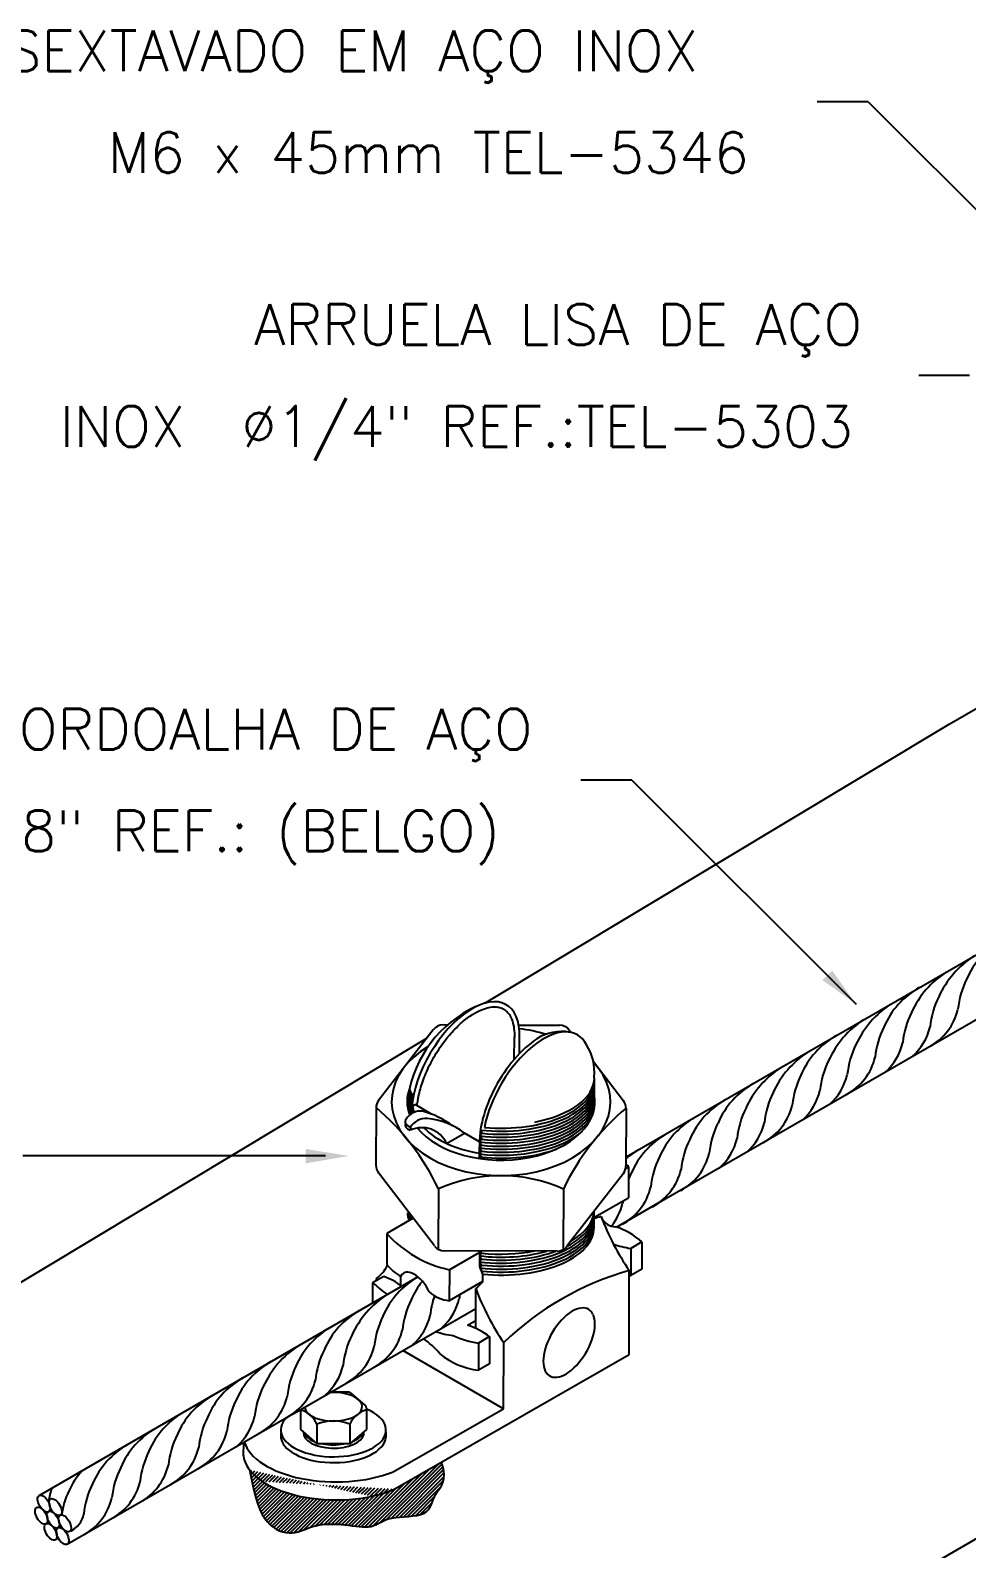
# Model space of a CAD drawing. Header units: millimetres. Extents: x -5682.1 to -5668, y -4681.3 to -4668.6.
# Drawn here: x -5677.34 to -5672.75, y -4676.06 to -4668.61 of the extents above; entities that cross this region are included whole.
import ezdxf

# ---------------------------------------------------------------- set-up
doc = ezdxf.new("R2010")
doc.units = ezdxf.units.MM
doc.header["$LTSCALE"] = 10
doc.layers.add('Termotécnica', color=7, linetype='Continuous')
doc.styles.add('r80', font='romans.shx')

msp = doc.modelspace()

# ---------------------------------------------------------------- hatches: boundary and pattern name
at = {"layer": 'Termotécnica'}
h = msp.add_hatch(dxfattribs=at)
h.set_pattern_fill('ANSI31', color=1, scale=0.1, style=0)
h.set_pattern_definition([(45, (-6270.850534, -5009.228377), (-0.00883883476, 0.00883883476), [])])
edge = h.paths.add_edge_path()
edge.add_ellipse((-5675.8448, -4675.5928), major_axis=(0.4529, -0.001), ratio=0.509483, start_angle=201.44212, end_angle=310.07034, ccw=False)
edge.add_line((-5676.2666, -4675.6762), (-5676.2623, -4675.699))
edge.add_line((-5676.2623, -4675.699), (-5676.2504, -4675.7552))
edge.add_line((-5676.2504, -4675.7552), (-5676.2388, -4675.8018))
edge.add_line((-5676.2388, -4675.8018), (-5676.2274, -4675.8398))
edge.add_line((-5676.2274, -4675.8398), (-5676.2159, -4675.8705))
edge.add_line((-5676.2159, -4675.8705), (-5676.2041, -4675.8953))
edge.add_line((-5676.2041, -4675.8953), (-5676.1918, -4675.9153))
edge.add_line((-5676.1918, -4675.9153), (-5676.1788, -4675.9318))
edge.add_line((-5676.1788, -4675.9318), (-5676.1649, -4675.9458))
edge.add_line((-5676.1649, -4675.9458), (-5676.1503, -4675.9576))
edge.add_line((-5676.1503, -4675.9576), (-5676.1351, -4675.9673))
edge.add_line((-5676.1351, -4675.9673), (-5676.1195, -4675.9749))
edge.add_line((-5676.1195, -4675.9749), (-5676.1037, -4675.9805))
edge.add_line((-5676.1037, -4675.9805), (-5676.088, -4675.9841))
edge.add_line((-5676.088, -4675.9841), (-5676.0725, -4675.9857))
edge.add_line((-5676.0725, -4675.9857), (-5676.0573, -4675.9856))
edge.add_line((-5676.0573, -4675.9856), (-5676.0427, -4675.9837))
edge.add_line((-5676.0427, -4675.9837), (-5676.0285, -4675.9803))
edge.add_line((-5676.0285, -4675.9803), (-5676.0145, -4675.9759))
edge.add_line((-5676.0145, -4675.9759), (-5676.0006, -4675.9708))
edge.add_line((-5676.0006, -4675.9708), (-5675.9865, -4675.9653))
edge.add_line((-5675.9865, -4675.9653), (-5675.9721, -4675.9598))
edge.add_line((-5675.9721, -4675.9598), (-5675.9572, -4675.9546))
edge.add_line((-5675.9572, -4675.9546), (-5675.9416, -4675.9502))
edge.add_line((-5675.9416, -4675.9502), (-5675.9253, -4675.9468))
edge.add_line((-5675.9253, -4675.9468), (-5675.9082, -4675.9443))
edge.add_line((-5675.9082, -4675.9443), (-5675.8905, -4675.9428))
edge.add_line((-5675.8905, -4675.9428), (-5675.8725, -4675.9421))
edge.add_line((-5675.8725, -4675.9421), (-5675.8541, -4675.9422))
edge.add_line((-5675.8541, -4675.9422), (-5675.8356, -4675.9429))
edge.add_line((-5675.8356, -4675.9429), (-5675.8171, -4675.9441))
edge.add_line((-5675.8171, -4675.9441), (-5675.7987, -4675.9459))
edge.add_line((-5675.7987, -4675.9459), (-5675.7805, -4675.948))
edge.add_line((-5675.7805, -4675.948), (-5675.7628, -4675.9503))
edge.add_line((-5675.7628, -4675.9503), (-5675.7455, -4675.9525))
edge.add_line((-5675.7455, -4675.9525), (-5675.7288, -4675.9544))
edge.add_line((-5675.7288, -4675.9544), (-5675.7129, -4675.9557))
edge.add_line((-5675.7129, -4675.9557), (-5675.6978, -4675.9561))
edge.add_line((-5675.6978, -4675.9561), (-5675.6836, -4675.9555))
edge.add_line((-5675.6836, -4675.9555), (-5675.6705, -4675.9535))
edge.add_line((-5675.6705, -4675.9535), (-5675.6585, -4675.9501))
edge.add_line((-5675.6585, -4675.9501), (-5675.6471, -4675.9455))
edge.add_line((-5675.6471, -4675.9455), (-5675.6361, -4675.9401))
edge.add_line((-5675.6361, -4675.9401), (-5675.6248, -4675.9341))
edge.add_line((-5675.6248, -4675.9341), (-5675.613, -4675.9281))
edge.add_line((-5675.613, -4675.9281), (-5675.6, -4675.9223))
edge.add_line((-5675.6, -4675.9223), (-5675.5856, -4675.9171))
edge.add_line((-5675.5856, -4675.9171), (-5675.5691, -4675.9129))
edge.add_line((-5675.5691, -4675.9129), (-5675.5505, -4675.9099))
edge.add_line((-5675.5505, -4675.9099), (-5675.5301, -4675.9078))
edge.add_line((-5675.5301, -4675.9078), (-5675.5088, -4675.9062))
edge.add_line((-5675.5088, -4675.9062), (-5675.4871, -4675.9047))
edge.add_line((-5675.4871, -4675.9047), (-5675.466, -4675.9027))
edge.add_line((-5675.466, -4675.9027), (-5675.446, -4675.8999))
edge.add_line((-5675.446, -4675.8999), (-5675.4278, -4675.8958))
edge.add_line((-5675.4278, -4675.8958), (-5675.4123, -4675.8899))
edge.add_line((-5675.4123, -4675.8899), (-5675.3999, -4675.8821))
edge.add_line((-5675.3999, -4675.8821), (-5675.3901, -4675.8725))
edge.add_line((-5675.3901, -4675.8725), (-5675.3824, -4675.8614))
edge.add_line((-5675.3824, -4675.8614), (-5675.3761, -4675.8491))
edge.add_line((-5675.3761, -4675.8491), (-5675.3705, -4675.8361))
edge.add_line((-5675.3705, -4675.8361), (-5675.3651, -4675.8226))
edge.add_line((-5675.3651, -4675.8226), (-5675.3592, -4675.8091))
edge.add_line((-5675.3592, -4675.8091), (-5675.3521, -4675.7958))
edge.add_line((-5675.3521, -4675.7958), (-5675.3435, -4675.7828))
edge.add_line((-5675.3435, -4675.7828), (-5675.3342, -4675.7696))
edge.add_line((-5675.3342, -4675.7696), (-5675.3252, -4675.7553))
edge.add_line((-5675.3252, -4675.7553), (-5675.3178, -4675.7391))
edge.add_line((-5675.3178, -4675.7391), (-5675.3129, -4675.7202))
edge.add_line((-5675.3129, -4675.7202), (-5675.3116, -4675.6976))
edge.add_line((-5675.3116, -4675.6976), (-5675.3151, -4675.6706))
edge.add_line((-5675.3151, -4675.6706), (-5675.3245, -4675.6383))
edge.add_line((-5675.3245, -4675.6383), (-5675.5536, -4675.77))

# ---------------------------------------------------------------- linework, layer by layer
at = {"layer": 'Termotécnica', "color": 2}
for p, q in [((-5673.2311, -4668.9643), (-5673.4811, -4668.9643)), ((-5673.2311, -4668.9643), (-5672.3616, -4669.8338)), ((-5672.7334, -4670.3077), (-5672.9834, -4670.3077)), ((-5672.8335, -4672.0177), (-5672.2903, -4671.7041)), ((-5675.1126, -4673.3875), (-5672.8335, -4672.0177)), ((-5674.3904, -4672.2924), (-5674.6404, -4672.2924)), ((-5674.3904, -4672.2924), (-5673.2904, -4673.3923)), ((-5674.4194, -4674.1401), (-5671.7619, -4672.6081)), ((-5674.2234, -4674.3451), (-5671.4786, -4672.7605)), ((-5675.1008, -4677.3991), (-5668.0044, -4673.302)), ((-5678.6487, -4675.5129), (-5675.3973, -4673.5587)), ((-5674.9674, -4673.6635), (-5674.9672, -4673.5515)), ((-5674.942, -4673.6361), (-5674.9418, -4673.5515)), ((-5675.4887, -4673.8437), (-5675.4888, -4673.9041)), ((-5675.4704, -4673.9282), (-5675.4704, -4673.8979)), ((-5675.1261, -4674.0542), (-5675.1375, -4674.0676)), ((-5675.1375, -4674.0676), (-5675.1263, -4674.0836)), ((-5675.126, -4674.0248), (-5675.1365, -4674.0383)), ((-5675.1365, -4674.0383), (-5675.1261, -4674.0542)), ((-5675.1326, -4674.0094), (-5675.126, -4674.0248)), ((-5675.8946, -4674.1361), (-5677.3791, -4674.1356)), ((-5675.1263, -4674.0836), (-5675.1379, -4674.097)), ((-5675.1379, -4674.097), (-5675.1263, -4674.113)), ((-5675.1378, -4674.148), (-5675.1376, -4674.0915)), ((-5675.1263, -4674.113), (-5675.1377, -4674.1264)), ((-5675.1377, -4674.1264), (-5675.1263, -4674.1424)), ((-5675.1265, -4674.1424), (-5675.1322, -4674.1491)), ((-5674.4658, -4674.4851), (-5674.2234, -4674.3451)), ((-5675.1387, -4674.6023), (-5675.1389, -4674.6784)), ((-5675.1343, -4674.6023), (-5675.1268, -4674.613)), ((-5675.1273, -4674.6424), (-5675.1391, -4674.6558)), ((-5675.1391, -4674.6558), (-5675.1274, -4674.6718)), ((-5675.1271, -4674.613), (-5675.1385, -4674.6264)), ((-5675.1385, -4674.6264), (-5675.1273, -4674.6424)), ((-5675.1274, -4674.6718), (-5675.1361, -4674.6856)), ((-5677.2986, -4675.8019), (-5675.44, -4674.7295)), ((-5675.6439, -4674.749), (-5675.6438, -4674.7372)), ((-5675.5239, -4674.7726), (-5675.5239, -4674.7259)), ((-5675.1389, -4674.6784), (-5675.1233, -4674.7164)), ((-5675.1361, -4674.6856), (-5675.1275, -4674.7012)), ((-5675.1275, -4674.7012), (-5675.1287, -4674.7034)), ((-5675.1233, -4674.7164), (-5675.1234, -4674.7559)), ((-5674.4044, -4675.1097), (-5674.4035, -4674.6984)), ((-5675.1569, -4674.9823), (-5675.1568, -4674.7872)), ((-5676.0498, -4675.3996), (-5675.1569, -4674.8841)), ((-5675.554, -4675.7702), (-5674.4044, -4675.1097)), ((-5675.0197, -4675.3766), (-5675.5136, -4675.0901)), ((-5675.0197, -4675.3766), (-5675.019, -4675.0521)), ((-5675.7799, -4675.2957), (-5675.8697, -4675.2957)), ((-5675.7693, -4675.2996), (-5675.6984, -4675.361)), ((-5677.1607, -4676.041), (-5676.05, -4675.3995)), ((-5676.0168, -4675.3806), (-5676.0168, -4675.4788)), ((-5675.6928, -4675.3732), (-5675.6928, -4675.4788)), ((-5675.5652, -4675.687), (-5675.0197, -4675.3766)), ((-5676.1113, -4675.5235), (-5676.1113, -4675.4957)), ((-5676.0168, -4675.4788), (-5675.9358, -4675.5489)), ((-5675.9358, -4675.452), (-5675.9358, -4675.5489)), ((-5675.7738, -4675.452), (-5675.7738, -4675.5489)), ((-5675.6928, -4675.4788), (-5675.7738, -4675.5489)), ((-5675.7062, -4675.5024), (-5675.7062, -4675.4904)), ((-5675.5972, -4675.4902), (-5675.5972, -4675.5169)), ((-5676.2969, -4675.5421), (-5676.297, -4675.6069)), ((-5675.7738, -4675.5489), (-5675.9358, -4675.5489))]:
    msp.add_line(p, q, dxfattribs=at)
at = {"layer": 'Termotécnica', "color": 1}
for p, q in [((-5675.3655, -4673.5175), (-5675.6332, -4673.8638)), ((-5675.2953, -4673.494), (-5675.3172, -4673.4939)), ((-5674.9462, -4673.4943), (-5674.7462, -4673.4948)), ((-5674.698, -4673.5186), (-5674.6882, -4673.5314)), ((-5674.5795, -4673.6732), (-5674.4315, -4673.8662)), ((-5675.646, -4673.9009), (-5675.6466, -4674.1821)), ((-5675.4663, -4673.8918), (-5675.4536, -4673.8845)), ((-5675.3738, -4673.9308), (-5675.4536, -4673.8845)), ((-5674.4189, -4673.9034), (-5674.4195, -4674.1847)), ((-5675.4775, -4673.9951), (-5675.4775, -4674.0104)), ((-5675.2994, -4674.0755), (-5675.2115, -4674.025)), ((-5675.1375, -4674.0677), (-5675.2115, -4674.025)), ((-5675.3589, -4674.5781), (-5675.634, -4674.2193)), ((-5674.4323, -4674.2218), (-5674.7089, -4674.5795)), ((-5674.4066, -4674.1891), (-5674.4209, -4674.1974)), ((-5674.4066, -4674.1891), (-5674.4069, -4674.3413)), ((-5675.34, -4674.2976), (-5675.3407, -4674.594)), ((-5674.7265, -4674.2989), (-5674.7272, -4674.5953)), ((-5674.577, -4674.439), (-5674.4069, -4674.3413)), ((-5675.4634, -4674.4418), (-5675.593, -4674.5163)), ((-5675.593, -4674.5163), (-5675.5933, -4674.6684)), ((-5674.7571, -4674.6031), (-5675.3107, -4674.602)), ((-5674.3957, -4674.5896), (-5674.396, -4674.7226)), ((-5674.341, -4674.5581), (-5674.3957, -4674.5896)), ((-5674.341, -4674.5581), (-5674.3413, -4674.6912)), ((-5675.1387, -4674.6098), (-5675.286, -4674.6944)), ((-5675.6077, -4674.7282), (-5675.6624, -4674.7596)), ((-5675.286, -4674.6944), (-5675.2863, -4674.8465)), ((-5674.3413, -4674.6912), (-5674.396, -4674.7226)), ((-5675.6624, -4674.7596), (-5675.6626, -4674.858)), ((-5675.1234, -4674.7529), (-5675.2863, -4674.8465)), ((-5675.1969, -4674.9666), (-5675.1587, -4674.9446)), ((-5675.0888, -4675.0229), (-5675.1434, -4675.0544)), ((-5675.0888, -4675.0229), (-5675.089, -4675.156)), ((-5675.1434, -4675.0544), (-5675.1437, -4675.1874)), ((-5675.089, -4675.156), (-5675.1437, -4675.1874))]:
    msp.add_line(p, q, dxfattribs=at)
msp.add_lwpolyline([(-5676.2669, -4675.6744), (-5676.2623, -4675.699), (-5676.2504, -4675.7552), (-5676.2388, -4675.8018), (-5676.2274, -4675.8398), (-5676.2159, -4675.8705), (-5676.2041, -4675.8953), (-5676.1918, -4675.9153), (-5676.1788, -4675.9318), (-5676.1649, -4675.9458), (-5676.1503, -4675.9576), (-5676.1351, -4675.9673), (-5676.1195, -4675.9749), (-5676.1037, -4675.9805), (-5676.088, -4675.9841), (-5676.0725, -4675.9857), (-5676.0573, -4675.9856), (-5676.0427, -4675.9837), (-5676.0285, -4675.9803), (-5676.0145, -4675.9759), (-5676.0006, -4675.9708), (-5675.9865, -4675.9653), (-5675.9721, -4675.9598), (-5675.9572, -4675.9546), (-5675.9416, -4675.9502), (-5675.9253, -4675.9468), (-5675.9082, -4675.9443), (-5675.8905, -4675.9428), (-5675.8725, -4675.9421), (-5675.8541, -4675.9422), (-5675.8356, -4675.9429), (-5675.8171, -4675.9441), (-5675.7987, -4675.9459), (-5675.7805, -4675.948), (-5675.7628, -4675.9503), (-5675.7455, -4675.9525), (-5675.7288, -4675.9544), (-5675.7129, -4675.9557), (-5675.6978, -4675.9561), (-5675.6836, -4675.9555), (-5675.6705, -4675.9535), (-5675.6585, -4675.9501), (-5675.6471, -4675.9455), (-5675.6361, -4675.9401), (-5675.6248, -4675.9341), (-5675.613, -4675.9281), (-5675.6, -4675.9223), (-5675.5856, -4675.9171), (-5675.5691, -4675.9129), (-5675.5505, -4675.9099), (-5675.5301, -4675.9078), (-5675.5088, -4675.9062), (-5675.4871, -4675.9047), (-5675.466, -4675.9027), (-5675.446, -4675.8999), (-5675.4278, -4675.8958), (-5675.4123, -4675.8899), (-5675.3999, -4675.8821), (-5675.3901, -4675.8725), (-5675.3824, -4675.8614), (-5675.3761, -4675.8491), (-5675.3705, -4675.8361), (-5675.3651, -4675.8226), (-5675.3592, -4675.8091), (-5675.3521, -4675.7958), (-5675.3435, -4675.7828), (-5675.3342, -4675.7696), (-5675.3252, -4675.7553), (-5675.3178, -4675.7391), (-5675.3129, -4675.7202), (-5675.3116, -4675.6976), (-5675.3151, -4675.6706), (-5675.3245, -4675.6383)], dxfattribs=at)
for centre, radius, start, end in [((-5672.373, -4673.4307), 0.4083, 119.45766, 156.72718), ((-5672.4542, -4673.5516), 0.473, 123.03738, 155.44428), ((-5672.5884, -4673.6292), 0.473, 123.03738, 155.44428), ((-5672.7796, -4673.6659), 0.4083, 119.45766, 156.72718), ((-5672.3606, -4673.4613), 0.4324, 153.65202, 174.08685), ((-5672.8609, -4673.7868), 0.473, 123.03738, 155.44428), ((-5672.497, -4673.5469), 0.4324, 153.65202, 174.08685), ((-5672.9951, -4673.8644), 0.473, 123.03738, 155.44428), ((-5672.6311, -4673.6246), 0.4324, 153.65202, 174.08685), ((-5673.0638, -4673.3527), 0.2805, 298.31162, 346.80877), ((-5675.3174, -4673.5548), 0.0609, 89.87943, 142.28595), ((-5674.7463, -4673.5556), 0.0609, 37.47292, 89.87943), ((-5673.1863, -4673.9011), 0.4083, 119.45766, 156.72718), ((-5672.7673, -4673.6965), 0.4324, 153.65202, 174.08685), ((-5673.2002, -4673.4383), 0.2805, 311.81615, 346.80877), ((-5673.2676, -4674.022), 0.473, 123.03738, 155.44428), ((-5672.9036, -4673.7821), 0.4324, 153.65202, 174.08685), ((-5673.3344, -4673.516), 0.2805, 311.81615, 346.80877), ((-5673.4017, -4674.0996), 0.473, 123.03738, 155.44428), ((-5673.0378, -4673.8598), 0.4324, 153.65202, 174.08685), ((-5673.4705, -4673.5879), 0.2805, 298.31162, 346.80877), ((-5673.5929, -4674.1363), 0.4083, 119.45766, 156.72718), ((-5673.1739, -4673.9317), 0.4324, 153.65202, 174.08685), ((-5673.6069, -4673.6735), 0.2805, 311.81615, 346.80877), ((-5673.3103, -4674.0173), 0.4324, 153.65202, 174.08685), ((-5673.741, -4673.7512), 0.2805, 311.81615, 346.80877), ((-5675.5851, -4673.901), 0.0609, 142.28595, 179.87943), ((-5676.4203, -4674.809), 1.1952, 25.32939, 49.61644), ((-5675.4277, -4673.9993), 0.083, 82.80935, 148.74563), ((-5675.522, -4674.32), 0.4164, 52.86219, 75.43752), ((-5673.6484, -4674.8148), 1.1952, 130.14243, 154.42947), ((-5674.4798, -4673.9032), 0.0609, 359.87943, 37.47292), ((-5673.7313, -4674.2162), 0.4083, 119.45766, 156.72718), ((-5673.4445, -4674.095), 0.4324, 153.65202, 174.08685), ((-5673.8771, -4673.8231), 0.2805, 298.31162, 346.80877), ((-5675.3979, -4674.0479), 0.0955, 87.9644, 146.49108), ((-5675.4206, -4674.1309), 0.1333, 24.53765, 115.26193), ((-5675.431, -4674.3114), 0.3608, 52.5351, 84.19585), ((-5673.8801, -4674.3023), 0.4083, 119.45766, 156.72718), ((-5673.5806, -4674.1669), 0.4324, 153.65202, 174.08685), ((-5674.0135, -4673.9087), 0.2805, 311.81615, 346.80877), ((-5674.0185, -4674.3822), 0.4083, 119.45766, 156.72718), ((-5673.7189, -4674.2468), 0.4324, 153.65202, 174.08685), ((-5674.1477, -4673.9864), 0.2805, 311.81615, 346.80877), ((-5674.1568, -4674.4621), 0.4083, 119.45766, 130.03703), ((-5673.8677, -4674.3329), 0.4324, 153.65202, 174.08685), ((-5674.2838, -4674.0583), 0.2805, 298.31162, 346.80877), ((-5675.5857, -4674.1822), 0.0609, 179.87943, 217.47292), ((-5674.4804, -4674.1846), 0.0609, 322.28595, 359.87943), ((-5674.8325, -4674.5696), 0.5711, 41.77434, 43.68611), ((-5674.0061, -4674.4128), 0.4324, 153.65202, 157.90255), ((-5674.4221, -4674.1382), 0.2805, 298.31162, 346.80877), ((-5675.0347, -4674.9886), 0.7554, 65.92068, 113.83819), ((-5674.571, -4674.2243), 0.2805, 298.31162, 346.80877), ((-5674.7093, -4674.3042), 0.2805, 321.08547, 346.80877), ((-5674.0061, -4674.4128), 0.4324, 172.63277, 174.08685), ((-5674.4704, -4674.407), 0.0763, 208.15423, 269.45616), ((-5675.1671, -4674.1358), 0.5711, 221.77434, 257.98452), ((-5674.5857, -4674.8328), 0.3678, 48.30931, 71.85525), ((-5675.3106, -4674.5411), 0.0609, 217.47292, 269.87943), ((-5674.757, -4674.5423), 0.0609, 269.87943, 322.28595), ((-5674.3406, -4674.1847), 0.4086, 249.85307, 262.24212), ((-5675.4438, -4674.5586), 0.1855, 216.28689, 244.54808), ((-5675.237, -4675.0837), 0.4083, 119.83802, 156.72718), ((-5675.6866, -4674.9785), 0.2624, 50.60035, 72.51692), ((-5675.0986, -4675.0038), 0.4083, 141.62319, 156.72718), ((-5674.3396, -4674.3122), 0.4143, 261.11822, 262.1726), ((-5675.3344, -4675.2131), 0.473, 123.03738, 155.44428), ((-5675.2103, -4674.2822), 0.6556, 226.61235, 234.5654), ((-5675.2688, -4674.6718), 0.1756, 228.56573, 264.29307), ((-5674.9501, -4674.9625), 0.4324, 161.0872, 174.08685), ((-5674.8073, -4674.8798), 0.4324, 171.67395, 174.08685), ((-5675.5256, -4675.2498), 0.4083, 119.45766, 156.72718), ((-5675.0862, -4675.0344), 0.4324, 153.65202, 174.08685), ((-5675.5105, -4674.7712), 0.2805, 311.81615, 346.80877), ((-5675.6639, -4675.3297), 0.4083, 119.45766, 156.72718), ((-5675.2246, -4675.1143), 0.4324, 153.65202, 174.08685), ((-5675.6533, -4674.8539), 0.2805, 311.81615, 346.80877), ((-5675.3156, -4675.3262), 0.3787, 53.20046, 71.72564), ((-5675.3771, -4675.2085), 0.4324, 153.65202, 174.08685), ((-5675.7895, -4674.9258), 0.2805, 298.31162, 346.80877), ((-5675.5866, -4675.3072), 0.3231, 38.27832, 57.9796), ((-5675.2329, -4674.6751), 0.3436, 249.58588, 264.36251), ((-5675.0883, -4674.6495), 0.4086, 244.11854, 262.24212), ((-5675.7686, -4675.464), 0.473, 123.03738, 155.44428), ((-5675.5132, -4675.2804), 0.4324, 153.65202, 174.08685), ((-5675.9278, -4675.0057), 0.2805, 298.31162, 346.80877), ((-5675.0965, -4674.8135), 0.3769, 231.15712, 262.80382), ((-5675.9598, -4675.5006), 0.4083, 119.45766, 156.72718), ((-5675.6515, -4675.3603), 0.4324, 153.65202, 174.08685), ((-5676.0803, -4675.0999), 0.2805, 311.81615, 346.80877), ((-5676.0982, -4675.5805), 0.4083, 119.45766, 156.72718), ((-5675.8114, -4675.4593), 0.4324, 153.65202, 174.08685), ((-5676.2164, -4675.1718), 0.2805, 298.31162, 346.80877), ((-5676.247, -4675.6667), 0.4083, 119.45766, 156.72718), ((-5675.9475, -4675.5312), 0.4324, 153.65202, 174.08685), ((-5676.3548, -4675.2517), 0.2805, 298.31162, 346.80877), ((-5676.3854, -4675.7466), 0.4083, 119.45766, 156.72718), ((-5676.0858, -4675.6111), 0.4324, 153.65202, 174.08685), ((-5676.5146, -4675.3507), 0.2805, 311.81615, 346.80877), ((-5676.5237, -4675.8265), 0.4083, 119.45766, 156.72718), ((-5676.6507, -4675.4226), 0.2805, 298.31162, 346.80877), ((-5676.662, -4675.9064), 0.4083, 119.45766, 156.72718), ((-5676.2347, -4675.6972), 0.4324, 153.65202, 174.08685), ((-5676.789, -4675.5025), 0.2805, 298.31162, 346.80877), ((-5676.373, -4675.7771), 0.4324, 153.65202, 174.08685), ((-5676.7648, -4675.9629), 0.4294, 138.88085, 171.09104), ((-5676.5113, -4675.857), 0.4324, 153.65202, 174.08685), ((-5676.9379, -4675.5887), 0.2805, 298.31162, 346.80877), ((-5676.8287, -4675.899), 0.4294, 162.02353, 171.09104), ((-5676.6497, -4675.937), 0.4324, 153.65202, 174.08685), ((-5677.0762, -4675.6686), 0.2805, 298.31162, 346.80877), ((-5677.2145, -4675.7485), 0.2805, 298.31162, 346.80877), ((-5677.1914, -4675.873), 0.1133, 294.17008, 350.11958)]:
    msp.add_arc(centre, radius, start, end, dxfattribs=at)
at = {"layer": 'Termotécnica', "color": 2}
for centre, radius, start, end in [((-5674.9102, -4673.9352), 0.5856, 114.81779, 171.01132), ((-5674.7343, -4673.7527), 0.2269, 80.43468, 122.56023), ((-5674.8188, -4673.7227), 0.2444, 353.74687, 32.71308), ((-5674.1738, -4675.7426), 1.3596, 105.67904, 107.23892), ((-5673.3764, -4673.9958), 1.2444, 200.59407, 214.37206), ((-5675.7491, -4674.5953), 0.1767, 306.57003, 334.08854), ((-5674.0112, -4676.0937), 1.4494, 105.70357, 134.0553), ((-5674.149, -4675.8289), 1.4494, 132.24252, 134.0553), ((-5673.9919, -4674.3495), 1.2444, 200.59407, 214.37206), ((-5675.7799, -4675.3119), 0.0162, 49.11647, 90), ((-5676.0502, -4675.5025), 0.1251, 23.81075, 74.50098), ((-5675.6591, -4675.5029), 0.1255, 105.58178, 156.10648), ((-5675.709, -4675.3732), 0.0162, 0, 49.11647), ((-5675.8548, -4675.6524), 0.2161, 67.99693, 112.0248)]:
    msp.add_arc(centre, radius, start, end, dxfattribs=at)
for centre, major_axis, ratio, start_param, end_param in [((-5675.2066, -4673.7354), (0.1999, 0.3409), 0.509483, -0.753557, 2.340413), ((-5674.8569, -4673.8835), (0.1999, 0.3409), 0.509483, -0.313841, 2.182721), ((-5674.8571, -4673.8823), (0.2087, 0.3558), 0.529306, 0.834314, 2.464238), ((-5674.6985, -4675.0521), (0.0956, 0.163), 0.509483, -0.313841, 5.954398), ((-5675.8548, -4675.3665), (-0.1408, 0), 0.499833, 0.017752, 4.827484), ((-5675.8548, -4675.4808), (0.258, -0.0005), 0.509483, 2.645443, 7.173775), ((-5675.8536, -4675.4944), (-0.1483, -0.0003), 0.509483, 6.245076, 9.314794), ((-5675.856, -4675.4779), (0.1483, -0.0003), 0.509483, 3.332972, 4.00122), ((-5675.8536, -4675.4779), (-0.1483, -0.0003), 0.509483, 2.281966, 2.950213), ((-5675.8446, -4675.5049), (0.4529, -0.001), 0.509483, 3.295428, 5.378379), ((-5675.8549, -4675.5096), (0.258, -0.0005), 0.509483, 3.251577, 6.231605), ((-5675.856, -4675.4779), (0.1483, -0.0003), 0.509483, 4.361453, 5.07257), ((-5675.8448, -4675.5928), (0.4529, -0.001), 0.509483, 3.203787, 5.41519)]:
    msp.add_ellipse(centre, major_axis=major_axis, ratio=ratio, start_param=start_param, end_param=end_param, dxfattribs=at)
at = {"layer": 'Termotécnica', "color": 1}
for centre, major_axis, ratio, start_param, end_param in [((-5675.0324, -4673.8702), (0.5368, -0.0011), 0.675841, 1.149207, 1.405155), ((-5675.0324, -4673.8702), (0.5368, -0.0011), 0.675841, -3.982752, 0.563361), ((-5675.0322, -4673.782), (0.4578, -0.001), 0.509483, -1.790806, 0.069442), ((-5675.0322, -4673.7966), (0.4578, -0.001), 0.509483, -1.775822, 0.069442), ((-5675.0322, -4673.7672), (0.4578, -0.001), 0.509483, -1.750011, 0.080951), ((-5675.0321, -4673.7525), (0.4578, -0.001), 0.509483, 5.084888, 6.283185), ((-5675.0324, -4673.8698), (0.461, -0.001), 0.622287, 2.899278, 3.377373), ((-5675.0323, -4673.826), (0.4578, -0.001), 0.509483, 3.221428, 3.439152), ((-5675.0323, -4673.8114), (0.4578, -0.001), 0.509483, 3.249894, 3.454075), ((-5675.0322, -4673.7966), (0.4578, -0.001), 0.509483, 3.277314, 3.461778), ((-5675.0322, -4673.782), (0.4578, -0.001), 0.509483, 3.304252, 3.472424), ((-5675.0322, -4673.7672), (0.4578, -0.001), 0.509483, 3.328348, 3.489939), ((-5675.0324, -4673.8698), (0.461, -0.001), 0.622287, -2.669254, 0.134409), ((-5675.0324, -4673.8702), (0.4578, -0.001), 0.509483, -1.802199, 0.069442), ((-5675.0323, -4673.8408), (0.4578, -0.001), 0.509483, -1.801604, 0.069442), ((-5675.0323, -4673.8114), (0.4578, -0.001), 0.509483, -1.799511, 0.069442), ((-5675.0324, -4673.8555), (0.4578, -0.001), 0.509483, -1.777021, 0.069442), ((-5675.0323, -4673.826), (0.4578, -0.001), 0.509483, -1.776687, 0.069442), ((-5675.035, -4673.8514), (0.4578, -0.001), 0.509483, 3.273005, 3.453689), ((-5675.0324, -4673.8702), (0.4578, -0.001), 0.509483, 3.219156, 3.408578), ((-5675.035, -4673.8367), (0.4578, -0.001), 0.509483, 3.276223, 3.454075), ((-5675.0324, -4673.8849), (0.4578, -0.001), 0.509483, 3.301624, 3.360197), ((-5675.0324, -4673.8698), (0.4357, -0.0009), 0.598456, 3.230914, 3.34886), ((-5675.0324, -4673.8849), (0.4578, -0.001), 0.509483, -1.776196, 0.069442), ((-5675.4373, -4673.9686), (0.0659, -0.0001), 0.509483, 2.768638, 4.057677), ((-5675.4374, -4673.9838), (0.0659, -0.0001), 0.509483, 2.906505, 4.057677), ((-5675.0324, -4673.8698), (0.4357, -0.0009), 0.598456, 3.662711, 4.469589), ((-5675.0324, -4673.8996), (0.4578, -0.001), 0.509483, 4.481492, 5.773569), ((-5675.0325, -4673.9143), (0.4578, -0.001), 0.509483, 4.506705, 5.350169), ((-5675.0335, -4674.4143), (0.4578, -0.001), 0.509483, 3.149495, 3.316586), ((-5675.0335, -4674.3996), (0.4578, -0.001), 0.509483, 3.210834, 3.367169), ((-5675.0335, -4674.3848), (0.4578, -0.001), 0.509483, 3.265547, 3.419929), ((-5675.0336, -4674.429), (0.4578, -0.001), 0.509483, -1.802319, 0.063361), ((-5675.0336, -4674.4584), (0.4578, -0.001), 0.509483, -1.795385, 0.069442), ((-5675.0336, -4674.4437), (0.4578, -0.001), 0.509483, -1.776285, 0.084808), ((-5675.0335, -4674.4143), (0.4578, -0.001), 0.509483, -0.778325, 0.031896), ((-5675.0335, -4674.3996), (0.4578, -0.001), 0.509483, 5.56565, 6.25141), ((-5675.0337, -4674.4731), (0.4578, -0.001), 0.509483, -1.776404, 0.069442), ((-5675.0337, -4674.4878), (0.4578, -0.001), 0.509483, -1.766799, 0.069442), ((-5675.0337, -4674.4878), (0.4578, -0.001), 0.509483, -1.766799, 0.069442), ((-5675.0335, -4674.4143), (0.4578, -0.001), 0.509483, 4.506486, 5.345974), ((-5675.0335, -4674.3848), (0.4578, -0.001), 0.509483, 4.507248, 5.082911), ((-5675.0335, -4674.3996), (0.4578, -0.001), 0.509483, 4.481957, 5.225536), ((-5675.448, -4674.8178), (0.0615, -0.1071), 0.509483, 1.414095, 3.46276)]:
    msp.add_ellipse(centre, major_axis=major_axis, ratio=ratio, start_param=start_param, end_param=end_param, dxfattribs=at)
at = {"layer": 'Termotécnica', "color": 2}
for centre in [(-5677.2878, -4675.9012), (-5677.2756, -4675.8419), (-5677.2188, -4675.8592), (-5677.2421, -4675.9804), (-5677.2299, -4675.9211), (-5677.1726, -4675.9392), (-5677.1838, -4676.001)]:
    msp.add_ellipse(centre, major_axis=(-0.0231, 0.04), ratio=0.509483, dxfattribs=at)
msp.add_open_spline([(-5675.4442, -4673.8899), (-5675.4437, -4673.8807), (-5675.4368, -4673.8354), (-5675.4145, -4673.7602), (-5675.3795, -4673.6809), (-5675.3334, -4673.6035), (-5675.2805, -4673.535), (-5675.2257, -4673.4803), (-5675.1741, -4673.4417), (-5675.1292, -4673.4181), (-5675.0921, -4673.4066), (-5675.0624, -4673.4039), (-5675.0386, -4673.4073), (-5675.019, -4673.4155), (-5675.0022, -4673.4286), (-5674.9877, -4673.4476), (-5674.9758, -4673.4745), (-5674.9679, -4673.5103), (-5674.9667, -4673.5399), (-5674.9672, -4673.5556)], degree=3, knots=[3.942773, 3.942773, 3.942773, 3.942773, 4.152047, 4.373331, 4.607258, 4.841184, 5.075111, 5.298225, 5.504103, 5.689757, 5.855803, 6.005181, 6.14422, 6.28326, 6.422299, 6.561339, 6.707536, 6.872139, 7.036742, 7.036742, 7.036742, 7.036742], dxfattribs=at)
for points in [[(-5673.408, -4673.2269), (-5673.4553, -4673.2739), (-5673.2904, -4673.3923)], [(-5675.9906, -4674.1727), (-5675.991, -4674.1021), (-5675.779, -4674.1362)]]:
    msp.add_solid(points, dxfattribs=at)

# ---------------------------------------------------------------- texts
at = {"layer": 'Termotécnica', "color": 2, "style": 'r80'}
for s, p in [('PARAFUSO SEXTAVADO EM AÇO INOX', (-5678.9671, -4668.8143)), ('M6 x 45mm TEL-5346', (-5676.9622, -4669.3139)), ('ARRUELA LISA DE AÇO', (-5676.2441, -4670.1577)), ('INOX  %%c1/4" REF.:TEL-5303', (-5677.1975, -4670.6573)), ('CORDOALHA DE AÇO ', (-5677.5778, -4672.1424)), ('GALVANIZADO 3/8" REF.: (BELGO)', (-5679.6245, -4672.6419))]:
    msp.add_text(s, height=0.2, dxfattribs=at).set_placement(p)

doc.saveas('drawing.dxf')
